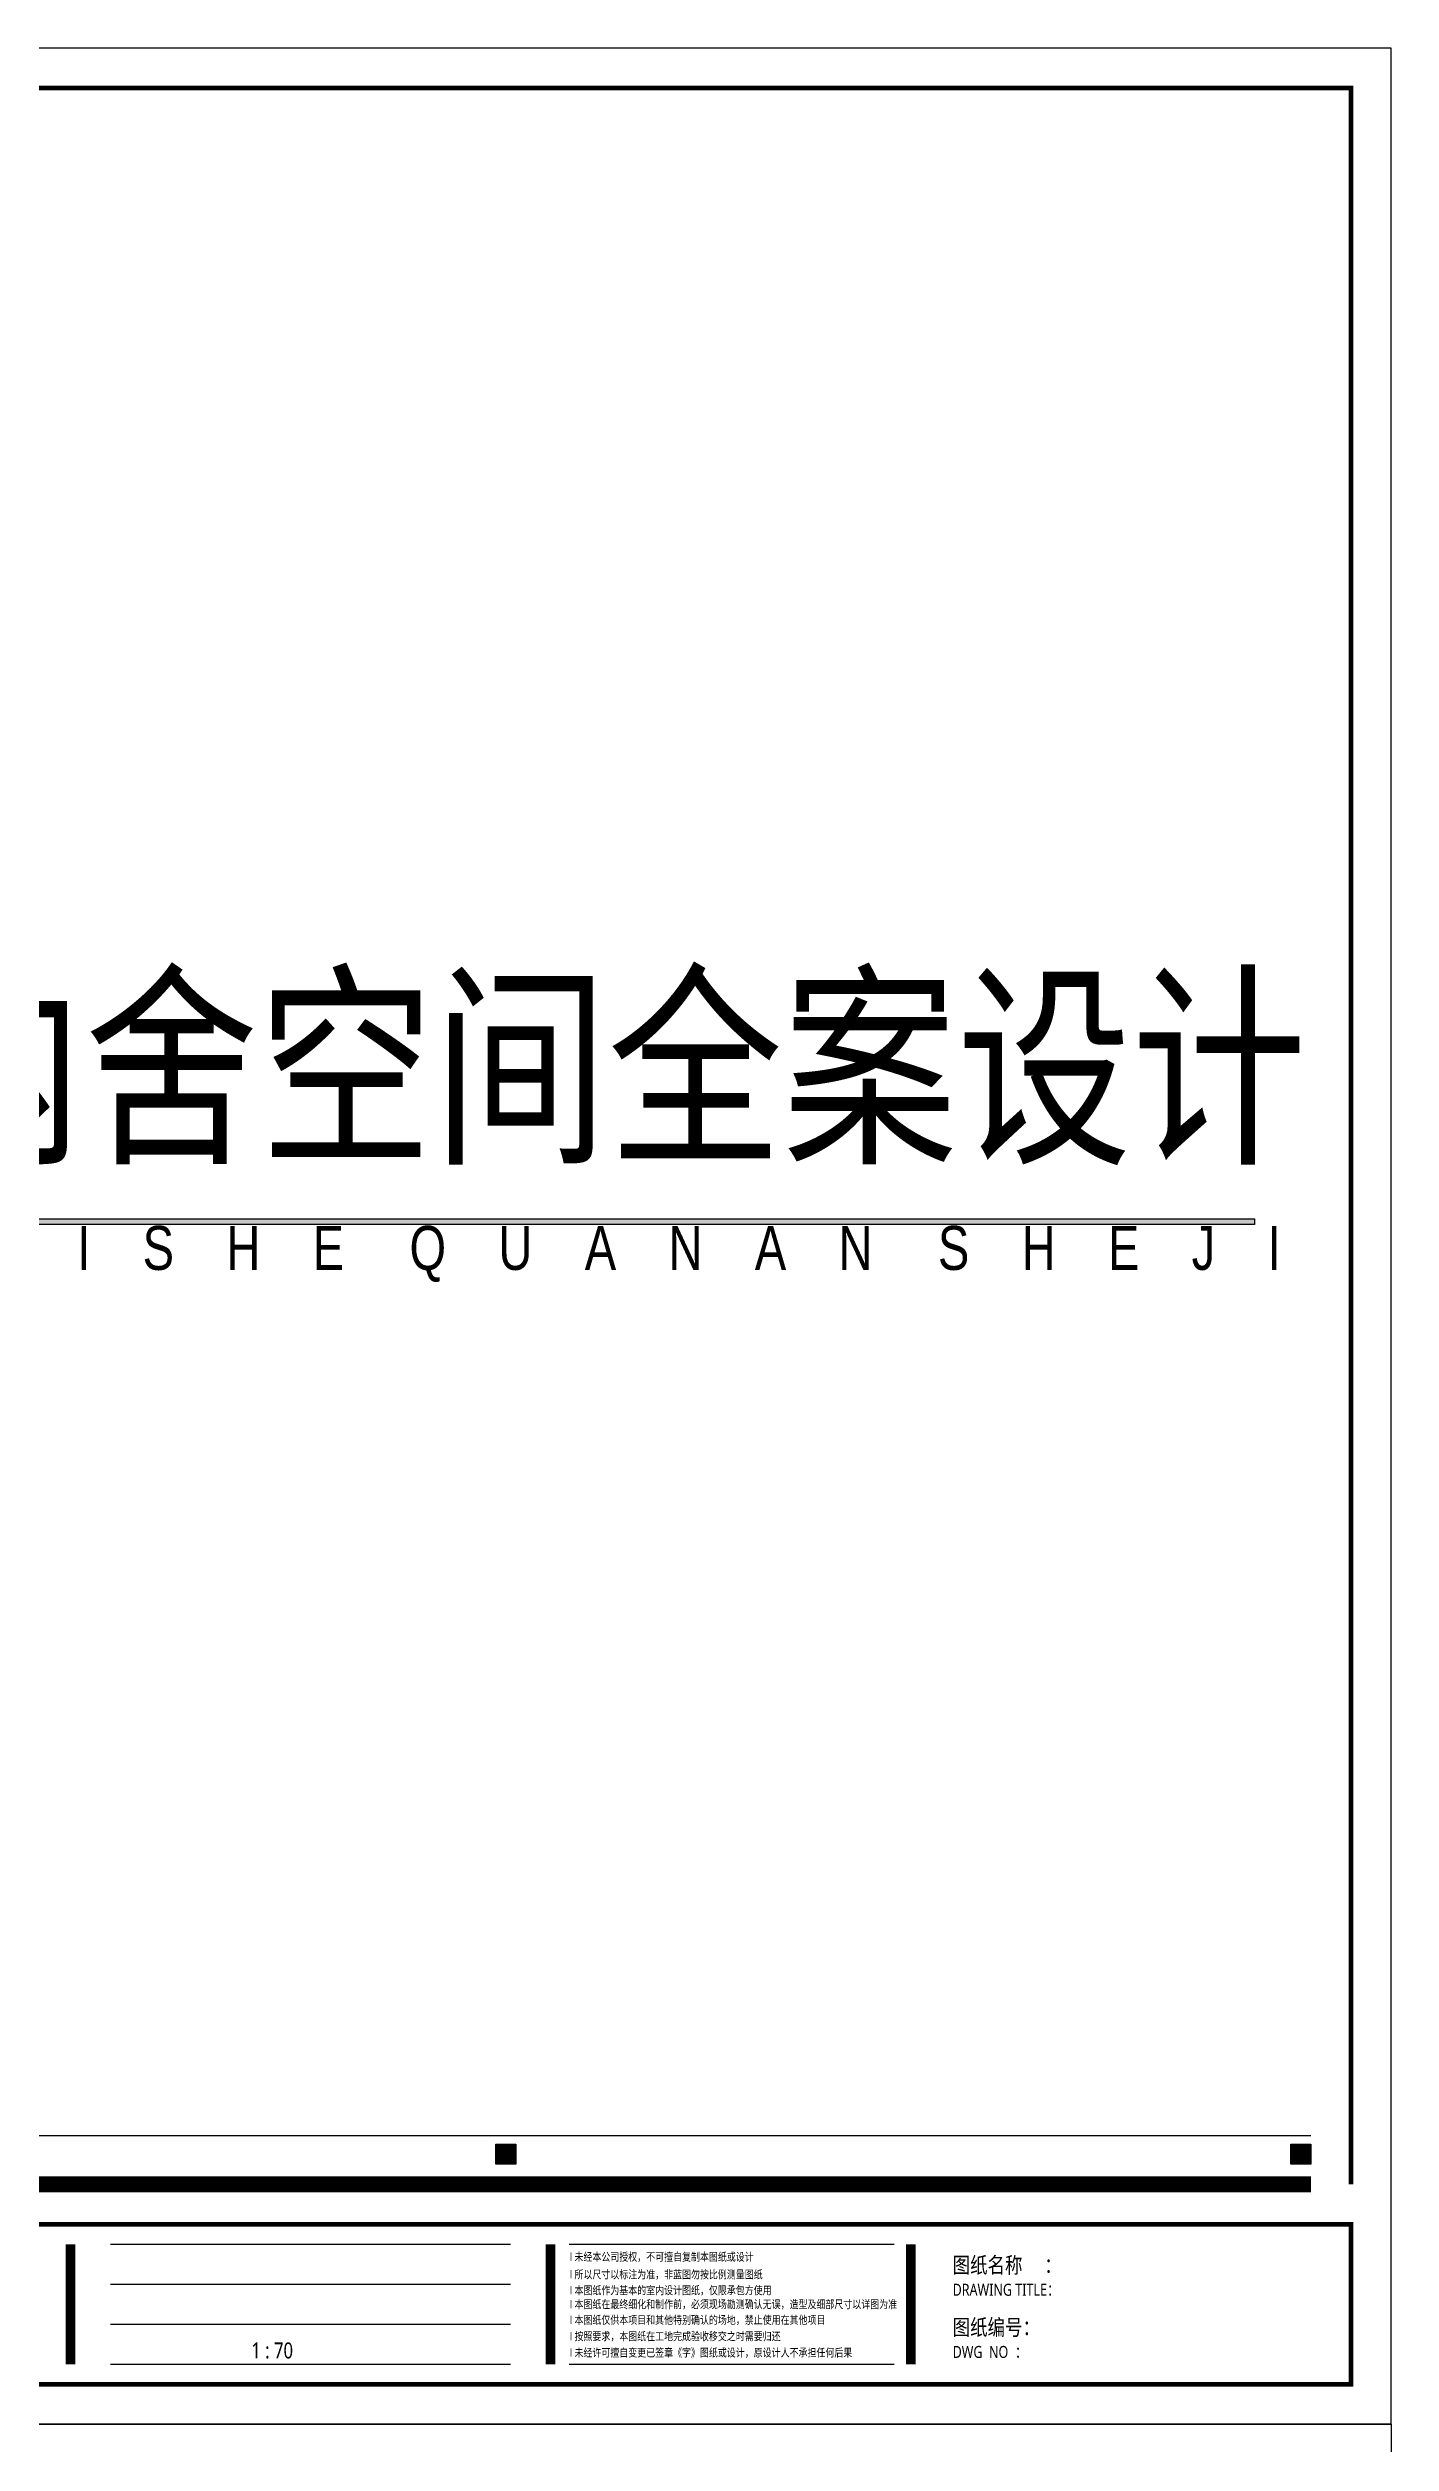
# Model space of a CAD drawing. Header units: inches. Extents: x -50945 to 250244, y -404780 to 18493.
# Drawn here: x 237541 to 250244, y -270102 to -247449 of the extents above; entities that cross this region are included whole.
import ezdxf

# ---------------------------------------------------------------- set-up
doc = ezdxf.new("R2010")
doc.units = ezdxf.units.IN
doc.header["$MEASUREMENT"] = 0
for name, color, linetype in [('0 @ 1 (1)', 7, 'Continuous'), ('15开关布置图-YJ', 2, 'Continuous'), ('A图框', 7, 'Continuous')]:
    doc.layers.add(name, color=color, linetype=linetype)
doc.styles.add('04.YBC-外标注3.0', font='', dxfattribs={"width": 0.8, "height": 3})
doc.styles.add('05.YBC-内标注2.5', font='', dxfattribs={"width": 0.8, "height": 2.5})
doc.styles.get('04.YBC-外标注3.0').set_extended_font_data('SimSun')
doc.styles.get('05.YBC-内标注2.5').set_extended_font_data('SimSun')

# ---------------------------------------------------------------- blocks, each defined once
blk = doc.blocks.new('gegeg')
at = {"layer": 'A图框'}
h = blk.add_hatch(color=256, dxfattribs=at)
h.dxf.hatch_style = 1
h.paths.add_polyline_path([(154931, -57558), (154756, -57558), (154756, -57733), (154931, -57733)])
h = blk.add_hatch(color=256, dxfattribs=at)
h.dxf.hatch_style = 1
h.paths.add_polyline_path([(161887, -57558), (161712, -57558), (161712, -57733), (161887, -57733)])
for p, q in [((133887, -57482), (161887, -57482)), ((151384, -58433), (154884, -58433)), ((155398, -58433), (158242, -58433)), ((151384, -58783), (154884, -58783)), ((151384, -59133), (154884, -59133)), ((151384, -59483), (154884, -59483)), ((155398, -59483), (158242, -59483))]:
    blk.add_line(p, q, dxfattribs=at)
for points in [[(162587, -39218), (162587, -60008), (133187, -60008), (133187, -39218)], [(154756, -57558), (154931, -57558), (154931, -57733), (154756, -57733)], [(161712, -57558), (161887, -57558), (161887, -57733), (161712, -57733)]]:
    blk.add_lwpolyline(points, close=True, dxfattribs=at)
for points, const_width in [([(133537, -40125), (133537, -39568), (162237, -39568), (162237, -57908)], 42), ([(161887, -57908), (133887, -57908)], 140), ([(151034, -58433), (151034, -59483)], 84), ([(155234, -58433), (155234, -59483)], 84), ([(158387, -58433), (158387, -59483)], 84)]:
    blk.add_lwpolyline(points, dxfattribs=dict(at, const_width=const_width))
at = {"layer": 'A图框', "const_width": 42}
blk.add_lwpolyline([(133537, -58258), (162237, -58258), (162237, -59658), (133537, -59658)], close=True, dxfattribs=at)
at = {"layer": '0 @ 1 (1)', "insert": (152579, -59363), "char_height": 175, "width": 3199.54, "attachment_point": 4, "style": '05.YBC-内标注2.5'}
blk.add_mtext('{\\fMicrosoft YaHei|b0|i0|c134|p34;\\H0.8x; 1 : 70}', dxfattribs=at)
at = {"layer": 'A图框', "char_height": 70, "attachment_point": 1, "style": '04.YBC-外标注3.0'}
for s, width, insert in [('{\\fArial Unicode MS|b0|i0|c134|p0;l 未经本公司授权，不可擅自复制本图纸或设计}', 1842.18, (155405, -58508)), ('{\\fArial Unicode MS|b0|i0|c134|p0;l 所以尺寸以标注为准，非蓝图勿按比例测量图纸}', 1906.2, (155405, -58662)), ('{\\fArial Unicode MS|b0|i0|c134|p0;l 本图纸作为基本的室内设计图纸，仅限承包方使用}', 2550.12, (155405, -58801)), ('{\\fArial Unicode MS|b0|i0|c134|p0;l 本图纸在最终细化和制作前，必须现场勘测确认无误，造型及细部尺寸以详图为准}', 3701.19, (155405, -58923)), ('{\\fArial Unicode MS|b0|i0|c134|p0;l 本图纸仅供本项目和其他特别确认的场地，禁止使用在其他项目}', 3008.74, (155405, -59060)), ('{\\fArial Unicode MS|b0|i0|c134|p0;l 按照要求，本图纸在工地完成验收移交之时需要归还}', 1941.8, (155405, -59203)), ('{\\fArial Unicode MS|b0|i0|c134|p0;l 未经许可擅自变更已签章《字》图纸或设计，原设计人不承担任何后果}', 3026.66, (155405, -59346))]:
    blk.add_mtext_dynamic_manual_height_columns(s, width=width, gutter_width=1, heights=[0], dxfattribs=dict(at, insert=insert))
blk = doc.blocks.new('hrhwg')
at = {"layer": 'A图框'}
for color, points in [(256, [(-2627.86, 6142.31), (-2627.86, 6114.61), (-2645.31, 6144.17), (-2652.02, 6144.17), (-2652.02, 6103.72), (-2655.85, 6103.72), (-2655.85, 6101.97), (-2646.28, 6101.97), (-2646.28, 6103.72), (-2650.27, 6103.72), (-2650.27, 6140.84), (-2627.33, 6101.97), (-2625.92, 6101.97), (-2625.92, 6142.31), (-2622.16, 6142.31), (-2622.16, 6144.17), (-2631.88, 6144.17), (-2631.88, 6142.31)]), (256, [(-2612.5, 6104.17), (-2612.88, 6102.64), (-2614.29, 6102.14), (-2615.55, 6102.14), (-2615.55, 6100.58), (-2592.24, 6100.58), (-2589.99, 6110.52), (-2591.04, 6111.05), (-2591.48, 6109.49), (-2594.28, 6104.45), (-2594.77, 6103.97), (-2599.58, 6102.14), (-2604.91, 6102.14), (-2606.13, 6102.66), (-2606.7, 6104.11), (-2606.7, 6123.26), (-2600.81, 6123.26), (-2597.77, 6121.75), (-2596.97, 6117.42), (-2596.97, 6116.38), (-2595.72, 6116.38), (-2595.72, 6131.45), (-2596.95, 6131.45), (-2596.95, 6129.9), (-2597.77, 6126.09), (-2600.77, 6124.81), (-2606.71, 6124.81), (-2606.71, 6140.62), (-2606.15, 6142.11), (-2604.94, 6142.62), (-2599.2, 6142.64), (-2594.96, 6140.8), (-2591.68, 6134.99), (-2590.64, 6135.49), (-2592.89, 6144.17), (-2615.34, 6144.17), (-2615.34, 6142.65), (-2614.31, 6142.65), (-2612.89, 6142.14), (-2612.5, 6140.56)]), (256, [(-2568.33, 6139.37), (-2567.52, 6141.45), (-2565.88, 6142.13), (-2560.53, 6142.13), (-2560.53, 6144.17), (-2582.49, 6144.17), (-2582.49, 6142.11), (-2577.11, 6142.11), (-2575.25, 6141.43), (-2574.7, 6139.4), (-2574.7, 6106.78), (-2575.21, 6104.72), (-2577.16, 6104.06), (-2582.5, 6104.06), (-2582.5, 6101.97), (-2560.51, 6101.97), (-2560.52, 6104.04), (-2565.82, 6104.03), (-2567.48, 6104.69), (-2568.33, 6106.77)]), (256, [(-2531.48, 6119.4), (-2527.54, 6115.94), (-2525.7, 6111.15), (-2525.79, 6109.43), (-2527.6, 6104.52), (-2528.44, 6103.41), (-2532.52, 6101.42), (-2533.59, 6101.5), (-2538.11, 6103.93), (-2539.89, 6106.19), (-2542.1, 6112.43), (-2543.31, 6111.93), (-2541.68, 6099.63), (-2540.26, 6100.95), (-2539.04, 6101.42), (-2532.7, 6099.65), (-2529.18, 6100.18), (-2524.53, 6103.19), (-2521.59, 6105.29), (-2519.95, 6111.25), (-2519.67, 6113.54), (-2521.99, 6119.25), (-2525.14, 6122.61), (-2531.47, 6126.24), (-2534.87, 6127.39), (-2537.5, 6128.43), (-2540.12, 6134.66), (-2538.88, 6139.52), (-2538.06, 6140.54), (-2533.93, 6142.23), (-2533.33, 6142.32), (-2528.69, 6140.6), (-2527.73, 6139.31), (-2525.08, 6133.27), (-2524.03, 6133.87), (-2524.87, 6144.17), (-2525.68, 6142.89), (-2526.89, 6142.36), (-2529.47, 6143.36), (-2533.32, 6144.13), (-2536.31, 6143.68), (-2540.3, 6140.87), (-2541.42, 6139.17), (-2542.91, 6133.54), (-2542.84, 6131.86), (-2540.89, 6125.93), (-2538.7, 6123.96)]), (256, [(-2491.84, 6122.53), (-2491.84, 6103.77), (-2492.24, 6102.22), (-2493.64, 6101.69), (-2494.73, 6101.69), (-2494.73, 6100.15), (-2483.89, 6100.15), (-2483.89, 6101.7), (-2484.94, 6101.7), (-2486.16, 6102.22), (-2486.77, 6103.66), (-2486.77, 6140.55), (-2486.19, 6142.09), (-2484.95, 6142.6), (-2484.08, 6142.6), (-2484.08, 6144.17), (-2494.52, 6144.17), (-2494.52, 6142.6), (-2493.67, 6142.6), (-2492.26, 6142.1), (-2491.83, 6140.57), (-2491.83, 6124.94), (-2503.98, 6124.94), (-2503.98, 6140.56), (-2503.36, 6142.09), (-2502.11, 6142.6), (-2501.33, 6142.6), (-2501.33, 6144.17), (-2511.74, 6144.17), (-2511.74, 6142.6), (-2510.88, 6142.6), (-2509.44, 6142.1), (-2509.03, 6140.55), (-2509.03, 6103.75), (-2509.43, 6102.2), (-2510.87, 6101.67), (-2511.92, 6101.67), (-2511.92, 6100.14), (-2501.09, 6100.14), (-2501.09, 6101.69), (-2502.12, 6101.69), (-2503.35, 6102.16), (-2503.95, 6103.67), (-2503.95, 6122.53)]), (256, [(-2470.29, 6104.17), (-2470.67, 6102.64), (-2472.08, 6102.14), (-2473.33, 6102.14), (-2473.33, 6100.58), (-2450.02, 6100.58), (-2447.78, 6110.52), (-2448.83, 6111.05), (-2449.26, 6109.49), (-2452.06, 6104.45), (-2452.56, 6103.97), (-2457.36, 6102.14), (-2462.7, 6102.14), (-2463.91, 6102.66), (-2464.49, 6104.11), (-2464.49, 6123.26), (-2458.6, 6123.26), (-2455.56, 6121.75), (-2454.75, 6117.42), (-2454.75, 6116.38), (-2453.51, 6116.38), (-2453.51, 6131.45), (-2454.73, 6131.45), (-2454.73, 6129.9), (-2455.55, 6126.09), (-2458.56, 6124.81), (-2464.49, 6124.81), (-2464.49, 6140.62), (-2463.93, 6142.11), (-2462.72, 6142.62), (-2456.99, 6142.64), (-2452.74, 6140.8), (-2449.46, 6134.99), (-2448.42, 6135.49), (-2450.67, 6144.17), (-2473.12, 6144.17), (-2473.12, 6142.65), (-2472.09, 6142.65), (-2470.68, 6142.14), (-2470.29, 6140.56)]), (0, [(-2273.04, 6111.34), (-2273.04, 6112.02), (-2439.44, 6112.02), (-2439.44, 6111.34)])]:
    blk.add_hatch(color=color, dxfattribs=at).paths.add_polyline_path(points)
for points in [[(-2627.86, 6142.31), (-2627.86, 6114.61), (-2645.31, 6144.17), (-2652.02, 6144.17), (-2652.02, 6103.72), (-2655.85, 6103.72), (-2655.85, 6101.97), (-2646.28, 6101.97), (-2646.28, 6103.72), (-2650.27, 6103.72), (-2650.27, 6140.84), (-2627.33, 6101.97), (-2625.92, 6101.97), (-2625.92, 6142.31), (-2622.16, 6142.31), (-2622.16, 6144.17), (-2631.88, 6144.17), (-2631.88, 6142.31), (-2627.86, 6142.31)], [(-2582.49, 6144.17), (-2560.53, 6144.17), (-2560.53, 6142.13), (-2565.88, 6142.13), (-2567.52, 6141.45), (-2568.33, 6139.37), (-2568.33, 6106.77), (-2567.48, 6104.69), (-2565.82, 6104.03), (-2560.52, 6104.04), (-2560.51, 6101.97), (-2582.5, 6101.97), (-2582.5, 6104.06), (-2577.16, 6104.06), (-2575.21, 6104.72), (-2574.7, 6106.78), (-2574.7, 6139.4), (-2575.25, 6141.43), (-2577.11, 6142.11), (-2582.49, 6142.11), (-2582.49, 6144.17)], [(-2439.44, 6112.02), (-2273.04, 6112.02), (-2273.04, 6111.34), (-2439.44, 6111.34)]]:
    blk.add_lwpolyline(points, close=True, dxfattribs=at)
for points in [[(-2615.33, 6144.17), (-2592.89, 6144.17), (-2590.64, 6135.49), (-2591.68, 6134.99), (-2594.76, 6140.44), (-2595.14, 6140.88), (-2599.2, 6142.64), (-2604.94, 6142.62), (-2606.15, 6142.11), (-2606.71, 6140.62), (-2606.71, 6124.81), (-2600.77, 6124.81), (-2597.77, 6126.09), (-2596.95, 6129.9), (-2596.95, 6131.45), (-2595.72, 6131.45), (-2595.72, 6116.38), (-2596.97, 6116.38), (-2596.97, 6117.42), (-2597.77, 6121.75), (-2600.81, 6123.26), (-2606.7, 6123.26), (-2606.7, 6104.11), (-2606.13, 6102.66), (-2604.91, 6102.14), (-2599.58, 6102.14), (-2594.77, 6103.97), (-2594.28, 6104.45), (-2591.48, 6109.49), (-2591.04, 6111.05), (-2589.99, 6110.52), (-2592.24, 6100.58), (-2615.55, 6100.58), (-2615.55, 6102.14), (-2614.29, 6102.14), (-2612.88, 6102.64), (-2612.5, 6104.17), (-2612.5, 6140.56), (-2612.89, 6142.14), (-2614.31, 6142.65), (-2615.34, 6142.65), (-2615.34, 6144.17)], [(-2525.08, 6133.27), (-2524.03, 6133.87), (-2524.87, 6144.17), (-2525.68, 6142.89), (-2526.89, 6142.36), (-2529.47, 6143.36), (-2533.32, 6144.13), (-2536.31, 6143.68), (-2540.3, 6140.87), (-2541.42, 6139.17), (-2542.91, 6133.54), (-2542.84, 6131.86), (-2540.89, 6125.93), (-2538.7, 6123.96), (-2531.48, 6119.4), (-2527.54, 6115.94), (-2525.7, 6111.15), (-2525.79, 6109.43), (-2527.6, 6104.52), (-2528.44, 6103.41), (-2532.52, 6101.42), (-2533.59, 6101.5), (-2538.11, 6103.93), (-2539.89, 6106.19), (-2542.1, 6112.43), (-2543.31, 6111.93), (-2541.68, 6099.63), (-2540.26, 6100.95), (-2539.04, 6101.42), (-2532.7, 6099.65), (-2529.18, 6100.18), (-2524.53, 6103.19), (-2521.59, 6105.29), (-2519.95, 6111.25), (-2519.67, 6113.54), (-2521.99, 6119.25), (-2525.14, 6122.61), (-2531.47, 6126.24), (-2534.87, 6127.39), (-2537.5, 6128.43), (-2540.12, 6134.66), (-2538.88, 6139.52), (-2538.06, 6140.54), (-2533.93, 6142.23), (-2533.33, 6142.32), (-2528.69, 6140.6), (-2527.73, 6139.31), (-2525.08, 6133.27)], [(-2494.52, 6144.17), (-2484.08, 6144.17), (-2484.08, 6142.6), (-2484.95, 6142.6), (-2486.19, 6142.09), (-2486.77, 6140.55), (-2486.77, 6103.66), (-2486.16, 6102.22), (-2484.94, 6101.7), (-2483.89, 6101.7), (-2483.89, 6100.15), (-2494.73, 6100.15), (-2494.73, 6101.69), (-2493.64, 6101.69), (-2492.24, 6102.22), (-2491.84, 6103.77), (-2491.84, 6122.53), (-2503.95, 6122.53), (-2503.95, 6103.67), (-2503.35, 6102.16), (-2502.12, 6101.69), (-2501.09, 6101.69), (-2501.09, 6100.14), (-2511.92, 6100.14), (-2511.92, 6101.67), (-2510.87, 6101.67), (-2509.43, 6102.2), (-2509.03, 6103.75), (-2509.03, 6140.55), (-2509.44, 6142.1), (-2510.88, 6142.6), (-2511.74, 6142.6), (-2511.74, 6144.17), (-2501.33, 6144.17), (-2501.33, 6142.6), (-2502.11, 6142.6), (-2503.36, 6142.09), (-2503.98, 6140.56), (-2503.98, 6124.94), (-2491.83, 6124.94), (-2491.83, 6140.57), (-2492.26, 6142.1), (-2493.67, 6142.6), (-2494.52, 6142.6), (-2494.52, 6144.17)], [(-2473.12, 6144.17), (-2450.67, 6144.17), (-2448.42, 6135.49), (-2449.46, 6134.99), (-2452.54, 6140.44), (-2452.92, 6140.88), (-2456.99, 6142.64), (-2462.72, 6142.62), (-2463.93, 6142.11), (-2464.49, 6140.62), (-2464.49, 6124.81), (-2458.56, 6124.81), (-2455.55, 6126.09), (-2454.73, 6129.9), (-2454.73, 6131.45), (-2453.51, 6131.45), (-2453.51, 6116.38), (-2454.75, 6116.38), (-2454.75, 6117.42), (-2455.56, 6121.75), (-2458.6, 6123.26), (-2464.49, 6123.26), (-2464.49, 6104.11), (-2463.91, 6102.66), (-2462.7, 6102.14), (-2457.36, 6102.14), (-2452.56, 6103.97), (-2452.06, 6104.45), (-2449.26, 6109.49), (-2448.83, 6111.05), (-2447.78, 6110.52), (-2450.02, 6100.58), (-2473.33, 6100.58), (-2473.33, 6102.14), (-2472.08, 6102.14), (-2470.67, 6102.64), (-2470.29, 6104.17), (-2470.29, 6140.56), (-2470.68, 6142.14), (-2472.09, 6142.65), (-2473.12, 6142.65), (-2473.12, 6144.17)]]:
    blk.add_lwpolyline(points, dxfattribs=at)
at = {"layer": 'A图框', "transparency": 33554687, "width": 199.9592, "attachment_point": 5, "style": '05.YBC-内标注2.5'}
for s, insert, char_height in [('{\\fMicrosoft YaHei|b0|i0|c134|p34;内舍空间全案设计}', (-2353.84, 6129.86), 20), ('{\\fFZYaoTi|b0|i0|c134|p2; N    E    I    S    H    E     Q    U    A    N    A    N     S    H    E    J    I}', (-2356.4, 6107.64), 5.5)]:
    blk.add_mtext(s, dxfattribs=dict(at, insert=insert, char_height=char_height))

msp = doc.modelspace()

# ---------------------------------------------------------------- block references
at = {"layer": '15开关布置图-YJ', "color": 2}
for name, p, xscale, yscale, zscale in [('gegeg', (74472.6, -205050.97), 1.081083904073584, 1.081083904073584, 1.081083904073584), ('hrhwg', (420965.39, -721056.16), 75.67587328625211, 75.67587328625211, 75.67587328625211), ('gegeg', (74472.26, -227526.41), 1.081091401797356, 1.081091401797356, 1.081091401797356)]:
    msp.add_blockref(name, p, dxfattribs=dict(at, xscale=xscale, yscale=yscale, zscale=zscale))

# ---------------------------------------------------------------- texts
at = {"transparency": 33554687, "char_height": 189.1897, "width": 3458.9697, "attachment_point": 4, "style": '05.YBC-内标注2.5'}
for s, insert in [('{\\fMicrosoft YaHei|b0|i0|c134|p34;\\H0.8x;图纸名称     ：\\P\\H0.75x;DRAWING TITLE：}', (246097.17, -268526.48)), ('{\\fMicrosoft YaHei|b0|i0|c134|p34;\\H0.8x;图纸编号：\\P\\H0.75x;DWG  NO  ：}', (246097.17, -269114.71))]:
    msp.add_mtext(s, dxfattribs=dict(at, insert=insert))

doc.saveas('drawing.dxf')
